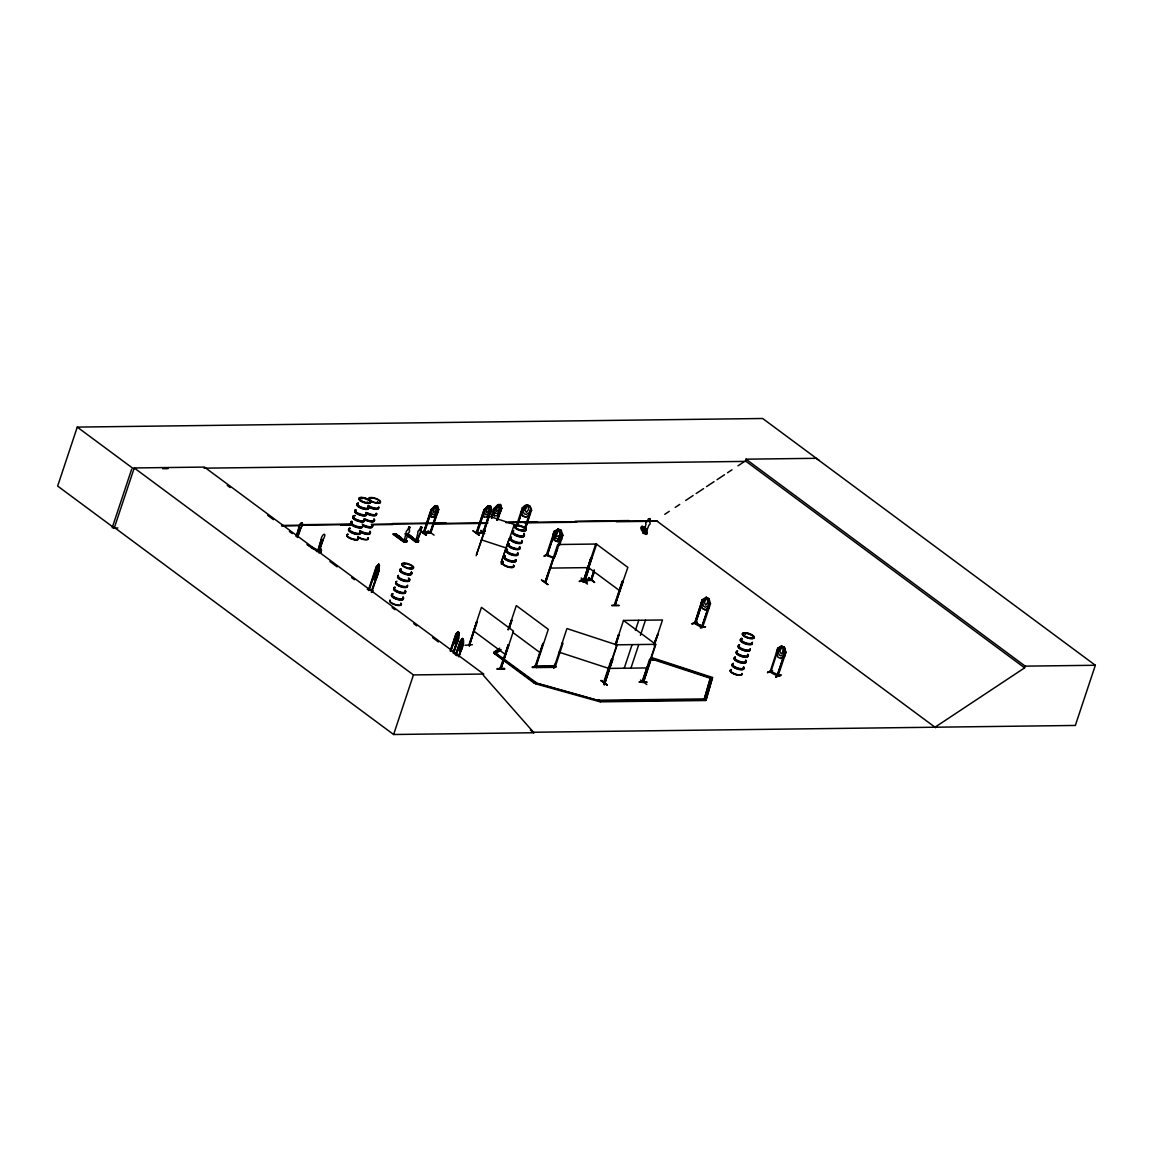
<?xml version="1.0" encoding="UTF-8"?>
<svg xmlns="http://www.w3.org/2000/svg" width="1153" height="1153" viewBox="0 0 1153 1153"><rect width="100%" height="100%" fill="white"/><g stroke="black" fill="none" stroke-linecap="round" stroke-linejoin="round"><path stroke-width="1.5" d="M405.899 540.57L405.712 539.993M546.09 581.588C543.726 580.708 547.617 582.452 545.052 582.452L557.692 544.519L596.649 544.029L584.023 581.991L583.115 581.761L595.856 543.654L627.852 567.377L614.837 604.936M584.11 580.29L591.388 580.161M590.783 579.57L584.398 579.397L585.393 579.613M594.112 571.744L590.84 580.348L594.011 570.072M590.855 579.325C594.689 580.377 585.003 581.054 584.326 580.435M642.913 681.236L643.806 681.567L642.913 682.461L650.479 658.507M437.405 509.511C439.106 501.526 431.078 508.127 431.683 512.379L432.548 514.584L434.148 514.555L436.468 512.321M484.937 530.639L476.621 554.218L491.466 509.554L490.299 505.908L489.391 512.422L487.07 514.67L485.471 514.685L484.606 512.48C484.433 507.983 491.337 501.569 491.538 509.612M559.868 534.127L559.969 530.495L558.96 530.106L556.409 534.531L556.87 536.39L559.32 535.77M423.627 532.066L424.434 532.282M424.059 532.96L430.761 533.032L438.63 509.41L437.434 505.706L434.969 505.735L431.28 509.511L423.67 533.162M477.183 533.262L485.139 509.367M487.964 505.893L484.217 509.612L476.376 533.234L483.683 533.176L483.554 532.081M405.827 541.708C406.058 538.739 404.588 540.123 406.937 540.887L405.914 542.155M416.752 541.506L420.24 532.96A2.205 1.441 -53.5 0 0 420.931 529.876L421.638 527.743L420.931 529.876M497.246 669.1L504.596 668.524L497.303 668.61M532.182 666.91L539.445 666.823M532.34 667.558L539.345 667.155M611.623 605.368L619.161 605.469L611.897 605.599M639.382 681.74L646.79 682.302L639.18 682.201M645.449 531.317L645.349 533.378M645.003 531.562L645.046 531.778M418.092 541.996L418.712 540.728L417.386 539.791M416.939 539.791L417.717 540.397M530.956 509.828L525.393 528.795M455.521 644.152L454.671 642.812L455.046 637.782M458.937 649.687L459.831 650.969C464.616 643.878 459.514 654.659 458.88 649.6L459.355 644.585M459.11 656.72C459.903 651.142 466.043 643.806 462.569 638.445L460.451 640.809L455.997 654.371M456.502 634.28L450.794 651.315M436.468 506.34L435.675 511.168L433.571 512.638L433.831 509.554L436.396 506.297M499.494 505.158L498.687 509.986L496.597 511.456L496.857 508.372L499.422 505.1M547.041 555.559L554.968 531.677L547.286 555.515M378.732 565.157L377.925 574.353L374.667 580.478L373.817 579.008L374.249 573.992M375.028 575.333L376.642 566.483L368.701 590.451M371.641 592.44L379.078 570.591L378.66 564.091L376.339 566.498L368.427 590.12M709.758 603.394L701.701 627.016L709.787 603.293L710.493 603.74L702.566 627.419C684.392 616.927 701.586 628.875 702.638 626.497M501.425 563.932L502.492 560.776M405.078 541.723L405.496 539.69M416.968 539.633L417.732 540.166L416.853 541.579M319.511 549.015L320.087 549.289M320.649 550.125L319.741 549.116M320.332 551.797L321.197 549.217L319.424 551.956L320.736 549.52M491.019 509.511L482.876 533.147L490.587 509.41L491.625 509.568L490.385 513.316L486.638 517.034M495.271 508.257L494.19 508.199L491.394 516.616M643.417 529.141L644.354 529.645M463.506 639.944L459.427 654.673M458.476 632.723L456.66 639.454L458.375 632.694M377.838 569.351C375.287 581.314 374.336 571.643 377.939 569.38M421.724 527.815L421.638 527.051M460.825 640.996L456.228 654.745M320.203 549.909L320.534 550.226M462.915 644.441L458.548 656.302M378.833 570.058L371.324 592.383M553.714 668.019L554.795 664.402M553.771 668.135L554.737 664.402M555.515 666.045L554.492 665.742L555.429 666.29M562.16 642.898L562.981 643.288L555.227 666.91L554.204 666.593L554.708 665.627L555.674 667.328L536.203 667.573L535.035 666.708L545.657 666.578M603.696 682.821L604.46 683.037L612.315 659.3L611.479 659.055L603.538 682.605L604.518 682.907M603.711 682.115L605.21 681.87M603.913 681.913L603.509 682.72M604.143 684.623L605.008 681.394L604.662 684.767M604.287 684.608L605.21 680.962M612.301 659.444L605.138 682.893M643.878 532.109L645.968 524.356A2.205 2.032 -10.9 0 1 647.424 521.387L648.245 519.009L649.514 518.605M476.16 555.732L477.054 552.518M477.083 554.204L477.313 553.728M489.247 516.285L514.339 524.5L501.281 562.145M501.714 562.419L501.627 561.266M501.339 563.976L502.405 560.272M404.069 540.771L406.173 533.133A2.205 1.441 -53.5 0 1 407.542 530.034L408.796 527.281M420.787 526.979L419.303 529.89A2.205 1.441 -53.5 0 0 417.948 532.989L415.844 540.627L417.472 540.613L420.24 532.96M651.503 657.498L712.54 677.488L705.967 700.246L704.137 699.655L710.522 677.517L704.137 699.655L705.305 700.52L704.382 698.905L599.185 700.231L598.71 701.442L535.727 683.844L535.914 682.403L494.19 652.007L493.945 652.742L535.669 683.138L598.955 700.707L534.488 682.417L494.493 652.771L494.248 653.506L534.243 683.167L535.669 683.138M705.967 700.246L712.295 678.223M296.22 536.39L298.685 528.348A3.3 1.211 -63.5 0 1 300.068 524.183A3.3 1.211 -63.5 0 1 302.259 523.376A3.3 1.211 -63.5 0 1 300.875 527.555L297.359 537.399M296.393 536.476L298.858 528.434A3.3 1.211 -63.5 0 1 300.241 524.269A3.3 1.211 -63.5 0 1 302.432 523.462A3.3 1.211 -63.5 0 1 301.048 527.642L297.532 537.485M317.738 550.961L321.197 539.705A3.3 1.211 -63.5 0 1 322.595 535.54A3.3 1.211 -63.5 0 1 324.771 534.747A3.3 1.211 -63.5 0 1 323.388 538.912L319.28 550.399L317.911 551.048L319.453 550.485L323.388 538.912M317.911 551.048L321.197 539.705M376.988 566.714L369.018 590.523M819.279 460.465L762.666 418.496L77.265 427.1L57.65 486.062L114.262 528.016L117.851 527.973M131.644 469.257L112.187 527.743L114.651 527.699M114.262 528.016L134.238 467.959L204.398 467.08L483.597 674.044L483.222 675.154L533.94 732.746L393.62 734.504L114.421 527.526M309.062 545.83L306.9 544.389M316.455 551.523L317.147 549.923L316.729 551.148L318.992 552.273L321.543 550.269L321.038 552.128L309.955 546.508M319.251 552.777L319.222 551.12M320.13 551.696L321.197 549.217M350.498 524.168L351.492 521.17L350.584 524.125M351.305 523.174L351.564 522.15M371.67 590.336L378.933 570.548M373.241 590.826L367.231 589.298M403.91 542.184L406.721 542.126L395.753 533.868L393.274 534.026L395.839 533.666C399.428 535.698 390.521 534.17 396.935 534.488M396.329 535.871L398.707 536.044M397.67 535.035L395.162 535.266L398.779 535.842M399.745 536.563L397.237 536.808L399.745 536.563C403.334 538.595 394.441 537.067 400.84 537.384M404.501 540.916L404.285 542.169M406.937 540.887L406.476 541.708L403.319 540.916L404.415 541.723L404.689 540.901M408.104 535.727L410.468 535.9M408.638 534.545L407.6 533.522M409.373 535.093L410.54 535.698M411.419 537.168C414.763 536.361 406.894 538.22 412.615 537.24M414.835 540.973L415.368 539.95L415.094 540.771M420.341 530.697L425.976 535.223M417.501 541.492L418.063 539.777L417.588 541.564M432.101 509.583L431.164 509.381L423.252 532.974L430.545 532.873M423.929 532.917L431.827 509.381M432.101 509.266L424.174 533.162L424.549 532.254M430.285 532.21L431.049 532.21L429.997 533.061L437.664 509.309L438.702 509.467L437.463 513.2L433.773 516.976L431.236 516.962L430.199 513.258M438.529 509.453L430.127 533.061M430.429 532.859L438.313 509.295M393.62 734.504L413.437 674.923L483.597 674.044M473.234 530.856L479.259 535.251M485.125 509.583L484.087 509.496L476.175 533.075L483.482 532.989M484.75 509.482L476.506 533.277L477.198 532.21M484.303 533.45L480.743 530.351L484.375 533.061M483.366 529.631L485.427 531.36M491.25 509.41L483.266 532.945M491.596 516.775L494.306 508.314L497.995 504.553L500.532 504.567L501.728 508.271L500.474 512.018L496.799 515.78L494.262 515.766L493.066 512.062L494.45 508.401L498.067 504.697L494.709 511.183L495.574 513.388L497.174 513.373L499.494 511.125L500.46 504.51L501.627 508.3L497.635 520.046M491.495 518.288L494.853 508.185M491.697 518.446L495.228 508.069M450.246 650.883L455.853 634.035C461.733 628.068 453.821 637.753 455.579 640.708L456.156 641.601L457.467 640.29M450.564 650.941L456.141 634.006M450.492 651.258L456.242 634.02M496.756 519.902L500.69 508.113L501.627 508.3L500.69 508.113M496.972 520.061L501.022 508.314M453.129 652.857L458.49 637.753M497.419 519.902L501.339 508.098M453.446 652.915L459.197 633.127L458.26 631.642L455.853 634.035M453.922 651.546L458.173 637.695M453.677 653.29L458.822 638.157L459.096 633.112M455.68 654.313L460.566 640.909M455.911 654.688L460.551 640.837L462.67 638.474M458.793 656.662L462.483 644.498M465.005 645.291L472.399 644.671M477.227 622.087L469.127 645.709L476.679 621.683L469.444 645.723L469.357 644.801M469.458 645.709L468.824 645.276L481.435 607.357L513.445 631.08L500.892 669.043L508.127 645.003L499.97 668.596M501.252 562.26L509.179 538.581M516.746 524.774L522.309 507.796L526.604 504.928L529.789 505.735L531.706 510.303L530.668 509.914L524.543 528.578M517.553 524.86L523.174 507.839L517.596 524.99M525.364 528.665L531.519 510.13M524.485 535.251L524.125 533.248M500.071 649.874L495.66 653.492L494.248 653.506M508.041 629.697L511.528 619.954L509.381 628.471M508.286 629.682L516.299 605.613L548.295 629.336L535.756 667.299L535.136 666.852M509.122 628.471L512.076 620.343M507.882 645.017L508.675 645.406L500.647 669.043L500.719 668.091M544.605 556.294L547.862 553.815L544.173 556.049M546.479 554.319C545.657 556.351 547.07 553.166 547.416 554.737M561.67 539.085L557.432 541.593L554.42 540.31L552.734 535.28L553.973 531.547M554.982 531.864L554.233 531.547L546.291 555.227L554.189 558.47M562.923 535.352L561.194 530.351L558.153 529.097L554.42 540.31L557.461 541.564L561.583 539.013M561.194 530.351L560.372 537.543L557.706 538.955L555.775 538.12L554.55 535.064L555.487 532.268L558.167 529.213L561.122 530.423L557.447 541.449M545.081 581.415L545.6 582.265L553.368 558.672L545.729 582.438M553.368 558.672L544.908 582.251M554.723 556.899L557.533 548.482M558.643 545.11C558.34 542.472 563.5 533.133 561.987 535.035M554.838 556.813L562.16 534.92M559.45 545.455L562.923 535.266M547.92 584.571L541.478 580.118M536.059 666.434L535.107 665.958L534.819 666.866L535.496 667.313L542.991 643.273L534.92 666.91M535.078 666.809L535.568 666.045M536.203 667.573L536.448 666.838L555.919 666.593M534.243 683.167L534.488 682.417M535.727 683.844L535.914 682.403M586.373 581.17L579.08 581.343L586.819 580.968M581.069 579.555L587.439 584.081M590.84 557.994L583.36 581.977L590.84 557.994L591.633 558.383M555.227 666.91L555.544 665.944M583.85 582.02L591.676 558.196L583.087 581.804M588.765 568.472L584.917 580.276M588.981 568.631L585.147 580.449M588.462 578.013L594.516 582.467L588.88 577.984M588.664 577.567L594.602 582.337M587.237 582.582L581.184 578.013M594.227 570.216L590.898 580.348M591.518 580.334L594.314 571.902M622.289 581.314L615.053 605.339L623.096 581.703L622.289 581.314L614.362 604.864M614.953 605.282L614.924 603.985M643.36 533.349L641.89 526.489L645.161 526.993C653.218 545.657 632.075 522.381 645.262 527.483M642.235 527.296L645.233 527.872M645.161 526.993L644.455 527.137L646.487 534.17M643.547 532.902L643.821 532.081M644.959 531.346L644.397 533.118L645.349 533.32M645.507 533.911C643.432 515.766 644.354 539.215 646.718 532.845L643.417 532.225L643.446 531.331L643.1 532.355L646.242 533.19M646.199 533.594L646.588 532.167M615.241 644.527L618.469 634.784L619.435 634.799M615.543 644.541L623.499 620.444L662.499 619.983L654.5 644.051M615.774 644.916L618.988 634.957M616.033 644.916L618.729 634.784M598.897 700.015L598.71 701.442M604.561 683.066L617.1 645.003L566.93 628.572L554.362 666.665L555.097 666.881M604.864 682.677L612.978 659.285M598.94 700.966L600.108 701.831L600.353 701.096L705.55 699.77M600.872 680.573L607.314 685.041L600.915 680.529M635.389 630.388L638.748 620.285M624.234 668.207L632.089 644.628M640.405 635.361L645.449 620.199M630.936 668.12L638.776 644.541M640.506 680.039L646.833 684.536M653.837 644.066L657.743 634.323L654.169 645.839M654.054 644.224L657.945 634.467M642.495 682.043L649.384 659.732M642.019 681.697L647.482 666.218M642.394 680.875L642.279 681.639M623.499 620.444L655.495 644.167L642.697 682.417L643.489 682.432L651.272 658.81L650.407 658.666L653.506 660.193M653.102 660.208L650.84 657.931M646.617 681.582L646.804 682.273M1095.35 665.267L816.151 458.303L745.991 459.182L745.429 460.897L1024.613 667.861L1025.19 666.146L1095.35 665.267L1075.331 725.453L533.291 732.256L533.94 732.746L530.394 730.108M692.117 624.018L697.161 621.957L692.232 623.514M694.582 623.369L702.379 599.704L703.301 600.036L695.374 623.73L703.2 599.978M700.419 627.722L705.55 626.785L700.419 627.765M702.48 627.376L702.653 626.483L695.576 623.11L702.336 626.122M712.54 677.488L712.107 678.843L651.085 658.867M767.567 672.66L772.611 670.599L767.667 672.156M784.357 647.409L785.741 652.468L784.516 656.143L780.639 658.449L777.9 657.152L776.502 652.007L777.742 648.274L781.633 645.939L784.429 647.323L785.842 652.468M784.429 647.323L783.463 654.573L780.97 655.898L779.197 654.99L778.16 651.849L781.691 645.925L777.771 648.361L770.031 672.012C779.745 678.05 781.921 675.759 771.184 671.695M770.737 672.314L778.506 648.39M775.782 676.825C791.534 672.242 765.39 680.256 780.725 674.764M785.135 651.82L777.151 675.658L785.193 651.805L785.942 652.382L778.016 676.062L778.102 675.125M780.696 674.764L775.652 676.825M403.997 540.714L405.697 540.757L408.479 533.104A2.205 1.441 -53.5 0 0 409.171 530.02L409.92 527.397M378.833 565.172L376.959 569.553L377.002 571.902L378.27 569.236L377.607 567.881L378.357 569.337L377.406 573.661L375.229 577.797L374.956 573.805L377.593 567.997M462.771 639.526L460.969 646.271L462.684 639.511M378.732 564.235L376.209 570.058L376.469 574.05L377.723 572.724L379.539 565.489M405.323 540.051L406.75 540.887M417.098 539.935L418.164 539.835M547.877 584.499L541.795 580.074M601.232 680.515L607.285 684.954M420.441 530.38L426.495 534.776M527.483 505.807L524.874 510.39L526.431 512.364L528.506 509.525L528.521 506.081L527.483 505.778M308.283 545.441L321.038 551.811L311.18 547.444L317.464 550.658M361.927 498.615L361.091 498.211L362.085 498.586M367.85 502.463L366.611 502.463L367.85 502.708M371.785 498.053L370.963 498.038L371.655 497.851M367.317 502.91L368.383 503.14L367.821 502.333M371.77 498.5L371.511 497.822M378.098 502.564L377.449 502.333M378.011 502.477C376.743 503.212 377.564 503.068 377.795 502.276M398.376 536.765L399.529 537.327M410.828 536.923L410.151 536.621L411.592 536.909M404.674 563.774L404.847 564.221M405.006 564.192L404.011 563.86L404.732 563.586M516.544 525.999L516.832 526.172M522.842 530.221C521.012 529.674 524.37 530.884 522.597 530.423M523.765 530.683L522.395 530.221M744.737 633.444L745.083 633.429M750.963 638.2L751.54 638.214M750.473 638.027L751.727 637.984M526.633 505.072L522.929 511.154L524.269 513.907L526.33 514.425L529.097 512.725C534.661 503.832 523.116 503.645 523.376 507.896M378.76 564.12L376.973 566.973M375.503 570.317L377.607 567.881M375.604 570.346L374.927 575.318L375.705 576.687L377.925 574.353M374.566 580.463L376.671 578.013M708.98 598.695L706.184 597.297L702.71 603.206L703.762 606.348L705.521 607.256L708.014 605.945L708.98 598.695L710.493 603.74M692.103 623.874L696.974 622.303M767.509 672.545L772.395 670.974M547.963 553.498L544.115 556.092M433.701 516.832L437.463 513.2M461.776 647.092L460.465 648.418L460.076 644.397L462.555 638.56M404.429 542.184L393.072 534.142L403.968 542.184M406.389 542.155L395.018 534.113L406.173 542.155M405.308 533.983L416.147 542.025M405.063 533.868L415.685 542.04L416.276 540.757L416.19 541.579L418.712 540.728M417.631 541.996L406.995 533.839L418.438 542.011M558.167 529.213L553.944 531.576L558.211 529.184M552.705 535.309L554.535 540.209M408.724 527.209L409.474 526.979M405.813 540.44L403.06 541.117L403.406 540.094M554.233 531.547L554.737 531.951M547.488 554.896L554.391 557.85M494.19 652.007L499.725 648.173M493.945 652.742L498.096 649.874M497.044 652.526L501.209 649.643M521.113 511.644L522.885 516.184L526.071 516.991L530.452 514.051M664.777 514.31L669.259 511.341M675.226 507.392L679.708 504.423M685.689 500.46L693.155 495.516M696.138 493.542L703.604 488.598M706.587 486.609L714.053 481.666M717.051 479.691L724.516 474.748M727.5 472.773L731.982 469.804M737.949 465.841L743.93 461.892M935.011 727.212L1024.613 667.861M706.241 597.283L702.249 599.646L700.995 603.394L702.465 608.51L705.204 609.923L709.196 607.559L705.189 609.807L702.581 608.424M784.645 656.201L780.682 658.435M591.849 579.498L591.258 579.498M642.322 526.734L643.994 533.508M415.7 542.054L418.481 541.982L407.528 533.724M417.862 541.867L408.148 534.963M377.362 502.117L376.872 502.276M398.563 536.52L399.241 537.125M409.589 567.997L410.972 568.155L409.92 568.314M745.487 633.804L744.665 633.401L745.573 633.689M318.718 552.647L321.038 551.811M702.321 599.719L694.769 623.24M702.854 626.569L702.119 626.05M777.309 674.981L778.174 675.154M423.655 532.081L429.939 532.268M483.856 532.311L483.338 532.311M409.171 526.95L409.949 527.267M420.931 526.806L421.724 527.123M644.815 527.397L646.127 534.07M361.091 498.255L361.84 498.182M410.309 567.824L409.603 568.27L410.814 568.789M411.16 568.66L410.18 568.487M404.083 586.978L405.02 587.338M604.446 682.907L605.138 682.879M553.584 558.83L552.719 558.686M590.985 579.714L584.989 579.368M619.276 635.173L618.469 634.784M535.107 666.002L535.986 666.376M500.316 667.746L501.094 668.091M504.74 669.216L497.13 669.1M604.921 682.72L604.186 682.706L616.884 644.815L655.841 644.325L643.302 682.245M162.659 468.694L168.05 468.637M204.038 468.176L746.077 461.387M487.906 505.936L490.429 505.864M485.009 509.655L484.087 509.496M491.452 509.554L490.587 509.41M433.773 516.875L431.294 517.005L430.112 513.301M484.159 517.063L486.696 517.077L490.385 513.316M300.717 524.701L350.93 524.067M392.179 523.548L445.98 522.885M508.747 522.093L537.442 521.732M575.102 521.257L628.918 520.579M281.649 525.437L351.593 524.557M371.309 524.312L487.892 522.842M505.821 522.626L656.475 520.738L935.659 727.702M281.563 525.927L299.549 525.696M340.928 525.177L351.723 525.047M373.313 524.774L393.101 524.529M432.678 524.024L486.652 523.347M524.428 522.885L576.601 522.223M616.178 521.732L657.556 521.214M428.066 530.711L434.061 535.151M430.155 532.427L424.261 532.34M483.078 532.542L477.4 532.614M407.009 534.92L409.445 534.877M411.52 536.419L409.012 536.664L411.535 536.765M404.415 541.723L406.476 541.708M549.851 568.098L588.808 567.607M494.493 652.771L495.905 652.757M554.752 665.728L535.194 666.045L536.448 666.838M609.029 668.409L647.986 667.918M618.556 700.721L673.828 700.03M600.108 701.831L705.305 700.52M604.821 682.072L604.676 682.014M523.52 530.87L522.612 530.668M355.066 515.636A6.183 2.09 18.4 0 0 353.942 518.23A6.183 2.09 18.4 0 0 361.725 521.17L361.855 521.329M410.237 568.515L409.906 567.867L410.756 568.141M745.4 633.934L744.881 633.689M750.675 637.479L751.252 637.825M770.377 670.988L771.271 671.435L770.348 671.132M546.306 555.097L547.271 555.487M584.009 580.91L583.274 580.723M483.683 532.124L482.948 533.147M644.57 529.486L643.46 529.227M695.533 622.807L694.755 622.418L695.735 622.75M410.785 536.39L411.261 536.75M458.404 638.07L457.626 641.904L455.507 644.268L454.671 642.812M457.51 641.817L455.435 644.138M522.237 507.911L523.159 508.012M522.885 516.184L526.071 516.991M645.507 528.809L642.307 528.175L645.449 529.011M645.622 529.4L642.408 528.78L645.55 529.602M645.752 530.077L642.538 529.458L645.68 530.279M646.718 532.845L646.343 532.095M481.406 539.863L506.498 548.079M651.33 658.132L712.352 678.108M651.258 658.248L710.594 677.661M704.382 698.905L706.212 699.511M559.075 652.166L609.26 668.581M523.26 530.221L522.597 530.149M649.514 518.547L650.263 519.34M777.468 675.629L778.088 675.946M785.02 652.094L785.769 652.439M410.972 568.256L410.108 568.083M312.319 548.41L317.147 550.803M706.198 597.413L708.864 598.782M777.843 648.361L778.606 648.462M653.189 660.121L650.768 658.305M643.561 533.407L641.947 526.503M745.991 459.182L1025.19 666.146M588.016 567.233L620.011 590.956M484.231 516.962L483.064 513.316M480.988 530.812L484.591 533.508M472.917 530.87L479.273 535.381M419.951 530.812L426.351 535.266M393.404 533.695L404.761 542.155M512.624 632.291L540.454 652.929M554.507 666.463L555.674 667.328M599.185 700.231L600.353 701.096M473.595 630.936L505.605 654.659M227.184 485.341L230.067 487.488M267.683 515.362L273.477 519.657M289.389 531.447L292.271 533.594M329.888 561.482L337.123 566.844M351.593 577.567L354.475 579.714M392.092 607.588L394.989 609.735M413.797 623.672L416.68 625.82M432.591 637.609L438.385 641.904M454.296 653.708L457.193 655.841M134.238 467.959L413.437 674.923M77.265 427.1L133.878 469.055M374.97 575.246L375.806 576.716M493.153 512.018L494.32 515.809M642.567 526.532L643.936 533.493M642.019 526.172L643.388 533.349L643.576 532.009L645.983 532.657L648.923 525.148A2.205 2.032 -10.9 0 0 649.528 521.934L650.249 519.282M408.839 579.455A6.169 2.075 18.4 0 1 402.901 580.795A6.169 2.075 18.4 0 1 398.693 576.125M409.041 579.08A6.255 2.104 18.4 0 1 403.795 580.68A6.255 2.104 18.4 0 1 398.001 576.01M407.441 585.623A6.154 2.075 18.4 0 1 401.071 586.286A6.154 2.075 18.4 0 1 396.156 581.919M407.585 585.191A6.154 2.075 18.4 0 1 400.466 585.594A6.154 2.075 18.4 0 1 397.021 581.213M411.217 572.58A6.255 2.104 18.4 0 1 405.179 573.935A6.255 2.104 18.4 0 1 400.913 569.207M409.214 578.359A6.183 2.075 18.4 0 1 404.04 579.93A6.183 2.075 18.4 0 1 398.318 575.333M411.016 572.94A6.183 2.075 18.4 0 1 405.063 574.28A6.183 2.075 18.4 0 1 400.84 569.625M408.335 578.013A6.255 2.104 18.4 0 1 404.689 580.55A6.255 2.104 18.4 0 1 398.116 575.664M411.318 572.248A6.255 2.104 18.4 0 1 405.294 573.603A6.255 2.104 18.4 0 1 401.013 568.861M411.362 571.859A6.169 2.075 18.4 0 1 406.202 573.43A6.169 2.075 18.4 0 1 400.495 568.818M403.118 598.681A6.169 2.075 18.4 0 1 395.969 599.07A6.169 2.075 18.4 0 1 392.524 594.674M402.873 597.629A6.255 2.104 18.4 0 1 396.848 598.998A6.255 2.104 18.4 0 1 392.568 594.256M400.84 603.451A6.154 2.075 18.4 0 1 395.695 605.022A6.154 2.075 18.4 0 1 390.002 600.425M400.956 603.091A6.154 2.075 18.4 0 1 395.81 604.662A6.154 2.075 18.4 0 1 390.118 600.064M407.254 586.185A6.154 2.075 18.4 0 1 400.884 586.848A6.154 2.075 18.4 0 1 395.969 582.481M407.456 586.43A6.183 2.09 18.4 0 1 400.235 586.243A6.183 2.09 18.4 0 1 396.041 582.121M405.496 591.806A6.255 2.104 18.4 0 1 398.246 592.21A6.255 2.104 18.4 0 1 394.73 587.756M403.046 596.908A6.183 2.075 18.4 0 1 397.093 598.248A6.183 2.075 18.4 0 1 392.87 593.579M405.294 592.166A6.183 2.075 18.4 0 1 399.673 593.074A6.183 2.075 18.4 0 1 393.605 588.909M393.951 588.462A6.183 2.075 18.4 0 1 394.672 588.174M402.988 597.297A6.255 2.104 18.4 0 1 396.963 598.652A6.255 2.104 18.4 0 1 392.683 593.925M405.15 590.797A6.255 2.104 18.4 0 1 399.125 592.152A6.255 2.104 18.4 0 1 394.845 587.41M405.207 590.408A6.183 2.075 18.4 0 1 399.255 591.748A6.183 2.075 18.4 0 1 395.047 587.079M521.79 542.198A6.183 2.075 18.4 0 1 514.627 542.602A6.183 2.075 18.4 0 1 511.168 538.192M521.545 541.161A6.255 2.104 18.4 0 1 515.506 542.515A6.255 2.104 18.4 0 1 511.24 537.774M519.628 546.608A6.154 2.075 18.4 0 1 514.469 548.179A6.154 2.075 18.4 0 1 508.776 543.582M524.154 535.338A6.255 2.104 18.4 0 1 516.904 535.727A6.255 2.104 18.4 0 1 513.402 531.274M521.704 540.426A6.183 2.075 18.4 0 1 515.751 541.766A6.183 2.075 18.4 0 1 511.543 537.111M523.952 535.684A6.183 2.075 18.4 0 1 516.803 536.087A6.183 2.075 18.4 0 1 513.344 531.692M521.646 540.815A6.255 2.104 18.4 0 1 515.622 542.184A6.255 2.104 18.4 0 1 511.341 537.442M523.822 534.315A6.255 2.104 18.4 0 1 517.783 535.669A6.255 2.104 18.4 0 1 513.503 530.942M523.866 533.925A6.183 2.075 18.4 0 1 517.928 535.266A6.183 2.075 18.4 0 1 513.705 530.596M515.175 560.07A6.183 2.075 18.4 0 1 510.001 561.641A6.183 2.075 18.4 0 1 504.279 557.029M515.362 559.709A6.255 2.104 18.4 0 1 510.116 561.295A6.255 2.104 18.4 0 1 504.322 556.625M513.777 566.195A6.154 2.075 18.4 0 1 506.657 566.584A6.154 2.075 18.4 0 1 503.212 562.203M513.46 565.143A6.154 2.075 18.4 0 1 507.536 566.469A6.154 2.075 18.4 0 1 503.342 561.828M519.297 547.574A6.154 2.075 18.4 0 1 513.388 548.914A6.154 2.075 18.4 0 1 509.179 544.259M513.431 565.316A6.183 2.09 18.4 0 1 507.479 566.656A6.183 2.09 18.4 0 1 503.256 561.972M519.441 547.243A6.183 2.09 18.4 0 1 513.489 548.583A6.183 2.09 18.4 0 1 509.266 543.899M517.538 553.195A6.255 2.104 18.4 0 1 512.292 554.795A6.255 2.104 18.4 0 1 506.498 550.111M515.982 559.652A6.183 2.075 18.4 0 1 508.819 560.055A6.183 2.075 18.4 0 1 505.36 555.66M517.337 553.57A6.183 2.075 18.4 0 1 512.163 555.141A6.183 2.075 18.4 0 1 506.441 550.529M515.939 560.055A6.255 2.104 18.4 0 1 508.675 560.459A6.255 2.104 18.4 0 1 505.173 555.991M517.639 552.864A6.255 2.104 18.4 0 1 512.393 554.449A6.255 2.104 18.4 0 1 506.599 549.779M518.144 553.152A6.183 2.075 18.4 0 1 510.995 553.541A6.183 2.075 18.4 0 1 507.536 549.145M749.839 649.831A6.183 2.075 18.4 0 1 742.691 650.234A6.183 2.075 18.4 0 1 739.232 645.824M750.055 649.47A6.255 2.104 18.4 0 1 742.806 649.874A6.255 2.104 18.4 0 1 739.289 645.406M747.562 654.601A6.154 2.075 18.4 0 1 741.638 655.942A6.154 2.075 18.4 0 1 737.444 651.286M737.56 650.926A6.154 2.075 18.4 0 0 741.768 655.581A6.154 2.075 18.4 0 0 747.677 654.241A6.183 2.09 18.4 0 1 741.71 655.74A6.183 2.09 18.4 0 1 737.488 651.056M752.217 642.97A6.255 2.104 18.4 0 1 744.968 643.36A6.255 2.104 18.4 0 1 741.451 638.906M750.214 648.735A6.183 2.075 18.4 0 1 743.051 649.139A6.183 2.075 18.4 0 1 739.592 644.743M751.569 642.653A6.183 2.075 18.4 0 1 746.395 644.224A6.183 2.075 18.4 0 1 740.673 639.612M741.393 639.324A6.183 2.075 18.4 0 1 742.446 639.209M750.171 649.139A6.255 2.104 18.4 0 1 742.907 649.543A6.255 2.104 18.4 0 1 739.404 645.075M752.332 642.625A6.255 2.104 18.4 0 1 745.069 643.028A6.255 2.104 18.4 0 1 741.566 638.575M752.376 642.235A6.183 2.075 18.4 0 1 745.213 642.625A6.183 2.075 18.4 0 1 741.754 638.229M743.224 667.702A6.183 2.075 18.4 0 1 737.286 669.043A6.183 2.075 18.4 0 1 733.063 664.373M743.426 667.342A6.255 2.104 18.4 0 1 738.179 668.927A6.255 2.104 18.4 0 1 732.386 664.258M741.955 673.467A6.154 2.075 18.4 0 1 734.836 673.856A6.154 2.075 18.4 0 1 731.391 669.475M747.807 655.884A6.154 2.075 18.4 0 1 740.687 656.288A6.154 2.075 18.4 0 1 737.243 651.906M747.504 654.861A6.183 2.09 18.4 0 1 741.552 656.201A6.183 2.09 18.4 0 1 737.329 651.531M745.587 660.828A6.255 2.104 18.4 0 1 739.563 662.182A6.255 2.104 18.4 0 1 735.283 657.455M744.045 667.284A6.183 2.075 18.4 0 1 736.882 667.688A6.183 2.075 18.4 0 1 733.423 663.292M745.386 661.202A6.183 2.075 18.4 0 1 739.448 662.543A6.183 2.075 18.4 0 1 735.225 657.873M743.541 666.996A6.255 2.104 18.4 0 1 738.295 668.596A6.255 2.104 18.4 0 1 732.501 663.926M745.703 660.496A6.255 2.104 18.4 0 1 739.678 661.851A6.255 2.104 18.4 0 1 735.398 657.124M745.746 660.107A6.169 2.075 18.4 0 1 740.586 661.678A6.169 2.075 18.4 0 1 734.879 657.08M365.919 513.849A6.169 2.075 18.4 0 1 359.981 515.189A6.169 2.075 18.4 0 1 355.773 510.52M366.135 513.474A6.255 2.104 18.4 0 1 360.096 514.843A6.255 2.104 18.4 0 1 355.83 510.102M364.204 519.081A6.183 2.09 18.4 0 1 361.725 521.17M364.665 519.585A6.154 2.075 18.4 0 1 356.81 519.686A6.154 2.075 18.4 0 1 355.153 515.492M368.297 506.974A6.255 2.104 18.4 0 1 362.273 508.329A6.255 2.104 18.4 0 1 357.992 503.602M366.279 512.754A6.169 2.075 18.4 0 1 361.12 514.324A6.169 2.075 18.4 0 1 355.412 509.727M368.528 508.012A6.169 2.075 18.4 0 1 361.393 508.415A6.169 2.075 18.4 0 1 357.934 504.02M366.236 513.143A6.255 2.104 18.4 0 1 360.212 514.497A6.255 2.104 18.4 0 1 355.931 509.77M368.412 506.643A6.255 2.104 18.4 0 1 362.373 507.997A6.255 2.104 18.4 0 1 358.107 503.27M368.441 506.253A6.169 2.075 18.4 0 1 362.518 507.579A6.169 2.075 18.4 0 1 358.309 502.924M360.197 533.075A6.169 2.075 18.4 0 1 353.063 533.464A6.169 2.075 18.4 0 1 349.604 529.068M360.413 532.715A6.255 2.104 18.4 0 1 353.164 533.118A6.255 2.104 18.4 0 1 349.662 528.65M357.92 537.846A6.154 2.075 18.4 0 1 351.996 539.186A6.154 2.075 18.4 0 1 347.802 534.531M358.05 537.471A6.154 2.075 18.4 0 1 352.126 538.797A6.154 2.075 18.4 0 1 347.932 534.156M363.901 519.888A6.154 2.075 18.4 0 1 358.742 521.444A6.154 2.075 18.4 0 1 353.049 516.861M358.021 537.629A6.183 2.09 18.4 0 1 352.069 538.984A6.183 2.09 18.4 0 1 347.846 534.3M364.045 519.571A6.183 2.09 18.4 0 1 358.857 521.142A6.183 2.09 18.4 0 1 353.135 516.515M362.575 526.2A6.255 2.104 18.4 0 1 355.326 526.604A6.255 2.104 18.4 0 1 351.824 522.15M360.125 531.302A6.183 2.075 18.4 0 1 354.173 532.643A6.183 2.075 18.4 0 1 349.964 527.973M362.359 526.561A6.169 2.075 18.4 0 1 355.225 526.964A6.169 2.075 18.4 0 1 351.766 522.568M360.529 532.383A6.255 2.104 18.4 0 1 353.279 532.787A6.255 2.104 18.4 0 1 349.763 528.319M362.691 525.869A6.255 2.104 18.4 0 1 355.441 526.272A6.255 2.104 18.4 0 1 351.924 521.819M362.719 525.465A6.169 2.075 18.4 0 1 355.585 525.869A6.169 2.075 18.4 0 1 352.126 521.473M364.089 519.369A6.183 2.075 18.4 0 1 358.914 520.94A6.183 2.075 18.4 0 1 353.207 516.328M375.763 513.719A6.169 2.075 18.4 0 1 373.514 515.809A6.169 2.075 18.4 0 1 365.861 513.114M375.964 513.359A6.255 2.104 18.4 0 1 373.687 515.477A6.255 2.104 18.4 0 1 365.905 512.739M374.048 518.951A6.183 2.09 18.4 0 1 372.419 521.07A6.183 2.09 18.4 0 1 365.227 519.066M373.947 519.239A6.183 2.09 18.4 0 1 372.318 521.358A6.183 2.09 18.4 0 1 365.126 519.354M378.645 508.127A6.255 2.104 18.4 0 1 374.437 508.804A6.255 2.104 18.4 0 1 368.066 506.239M376.57 513.301A6.169 2.075 18.4 0 1 373.875 514.728A6.169 2.075 18.4 0 1 367.346 512.739M378.371 507.896A6.169 2.075 18.4 0 1 374.999 509.251A6.169 2.075 18.4 0 1 368.023 506.614M376.541 513.705A6.255 2.104 18.4 0 1 373.111 515.088A6.255 2.104 18.4 0 1 366.02 512.408M378.76 507.796A6.255 2.104 18.4 0 1 374.538 508.459A6.255 2.104 18.4 0 1 368.182 505.893M378.732 506.801A6.169 2.075 18.4 0 1 375.359 508.156A6.169 2.075 18.4 0 1 368.383 505.518M369.796 531.908A6.255 2.104 18.4 0 1 368.153 534.041A6.255 2.104 18.4 0 1 360.875 532.023M367.764 537.73A6.154 2.075 18.4 0 1 365.515 539.806A6.154 2.075 18.4 0 1 357.877 537.125M369.594 532.268A6.169 2.075 18.4 0 1 367.966 534.387A6.169 2.075 18.4 0 1 360.803 532.383M368.326 538.033A6.154 2.075 18.4 0 1 364.968 539.388A6.154 2.075 18.4 0 1 358.006 536.765M374.177 520.45A6.154 2.075 18.4 0 1 370.805 521.805A6.154 2.075 18.4 0 1 363.844 519.181M374.321 520.118A6.183 2.09 18.4 0 1 371.626 521.545A6.183 2.09 18.4 0 1 365.069 519.556M371.972 525.393A6.255 2.104 18.4 0 1 370.315 527.541A6.255 2.104 18.4 0 1 363.036 525.509M369.954 531.187A6.169 2.075 18.4 0 1 367.706 533.277A6.169 2.075 18.4 0 1 360.053 530.582M371.756 525.768A6.169 2.075 18.4 0 1 370.127 527.872A6.169 2.075 18.4 0 1 362.964 525.869M369.911 531.576A6.255 2.104 18.4 0 1 367.634 533.695A6.255 2.104 18.4 0 1 359.851 530.956M372.073 525.062A6.255 2.104 18.4 0 1 370.43 527.209A6.255 2.104 18.4 0 1 363.152 525.177M372.116 524.673A6.169 2.075 18.4 0 1 369.868 526.762A6.169 2.075 18.4 0 1 362.215 524.067M707.798 598.796L707.639 602.457L705.708 605.094L704.44 602.745L704.987 601.102L706.919 598.349L707.856 598.782M783.247 647.438L782.541 652.742L781.157 653.722L779.889 651.373L780.437 649.73L782.354 646.992L783.291 647.424M489.391 506.455L488.598 511.283L486.494 512.754L486.753 509.669L489.391 506.455M411.174 568.285L411.044 568.141M614.981 604.028L615.125 604.071M403.276 565.792A6.154 2.075 18.4 0 0 413.322 568.112A6.154 2.075 18.4 0 0 406.865 563.313A6.154 2.075 18.4 0 0 403.276 565.792M403.089 566.354A6.154 2.075 18.4 0 0 413.134 568.66A6.154 2.075 18.4 0 0 406.678 563.875A6.154 2.075 18.4 0 0 403.089 566.354M513.589 548.309A6.154 2.075 18.4 0 0 519.499 546.969A6.183 2.075 18.4 0 1 513.561 548.381A6.183 2.075 18.4 0 1 509.338 543.712A6.154 2.075 18.4 0 0 513.589 548.309M515.78 527.872A6.154 2.075 18.4 0 0 525.811 530.178A6.154 2.075 18.4 0 0 519.354 525.393A6.154 2.075 18.4 0 0 515.78 527.872M515.593 528.434A6.154 2.075 18.4 0 0 525.624 530.74A6.154 2.075 18.4 0 0 519.167 525.955A6.154 2.075 18.4 0 0 515.593 528.434M515.665 528.088A6.183 2.09 18.4 0 0 525.768 530.409A6.183 2.09 18.4 0 0 519.268 525.595A6.183 2.09 18.4 0 0 515.665 528.088M743.829 635.505A6.154 2.075 18.4 0 0 753.86 637.811A6.154 2.075 18.4 0 0 747.403 633.026A6.154 2.075 18.4 0 0 743.829 635.505M743.642 636.067A6.154 2.075 18.4 0 0 753.673 638.373A6.154 2.075 18.4 0 0 747.23 633.588A6.154 2.075 18.4 0 0 743.642 636.067M743.728 635.721A6.183 2.09 18.4 0 0 753.817 638.056A6.183 2.09 18.4 0 0 747.331 633.228A6.183 2.09 18.4 0 0 743.728 635.721M734.72 674.202A6.183 2.075 18.4 0 0 741.869 673.813A6.154 2.075 18.4 0 1 734.72 674.217A6.154 2.075 18.4 0 1 731.276 669.835A6.183 2.075 18.4 0 0 734.72 674.202M360.37 500.186A6.154 2.075 18.4 0 0 370.401 502.506A6.154 2.075 18.4 0 0 363.944 497.721A6.154 2.075 18.4 0 0 360.37 500.186M360.183 500.748A6.154 2.075 18.4 0 0 370.214 503.068A6.154 2.075 18.4 0 0 363.757 498.269A6.154 2.075 18.4 0 0 360.183 500.748M360.269 500.402A6.183 2.09 18.4 0 0 370.358 502.722A6.183 2.09 18.4 0 0 363.872 497.909A6.183 2.09 18.4 0 0 360.269 500.402M370.113 500.287A6.183 2.09 18.4 0 0 380.202 502.607A6.183 2.09 18.4 0 0 373.702 497.793A6.183 2.09 18.4 0 0 370.113 500.287M370.012 500.633A6.154 2.075 18.4 0 0 380.058 502.939A6.154 2.075 18.4 0 0 373.601 498.154A6.154 2.075 18.4 0 0 370.012 500.633"/></g></svg>
